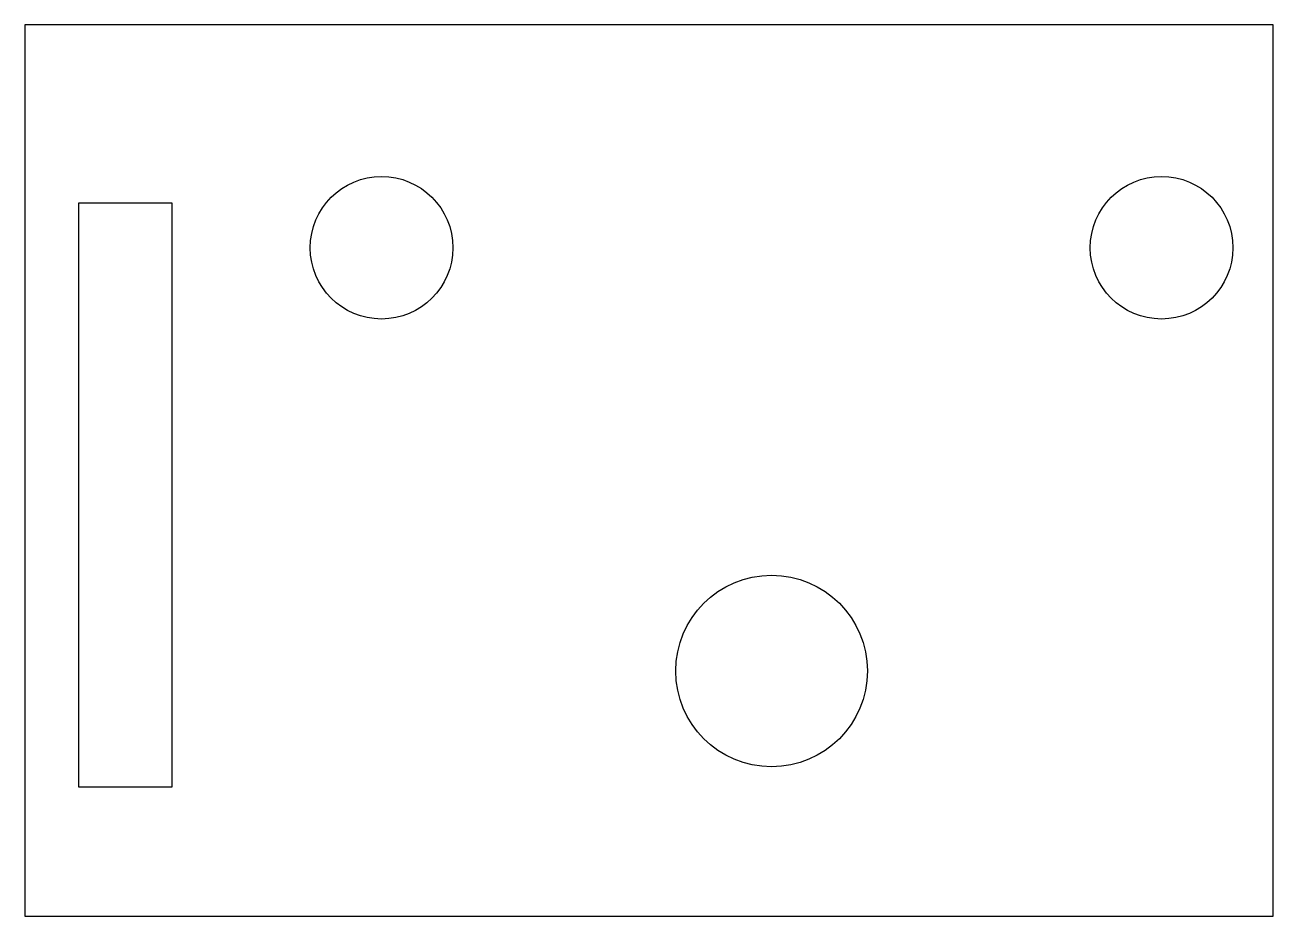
# Model space of a CAD drawing. Header units: centimetres. Extents: x -1.68 to 1.12, y -0.28 to 1.73.
import ezdxf

# ---------------------------------------------------------------- set-up
doc = ezdxf.new("R2010")
doc.units = ezdxf.units.CM

msp = doc.modelspace()

# ---------------------------------------------------------------- linework, layer by layer
at = {"color": 7, "linetype": 'Continuous', "lineweight": 25}
for p, q in [((-1.675, 1.725), (-1.675, -0.275)), ((1.125, 1.725), (-1.675, 1.725)), ((1.125, -0.275), (1.125, 1.725)), ((-1.345, 1.325), (-1.555, 1.325)), ((-1.555, 1.325), (-1.555, 0.015)), ((-1.345, 0.015), (-1.345, 1.325)), ((-1.555, 0.015), (-1.345, 0.015)), ((-1.675, -0.275), (1.125, -0.275))]:
    msp.add_line(p, q, dxfattribs=at)
for centre, radius in [((-0.875, 1.225), 0.16), ((0.875, 1.225), 0.16), ((0, 0.275), 0.215)]:
    msp.add_circle(centre, radius, dxfattribs=at)

doc.saveas('drawing.dxf')
